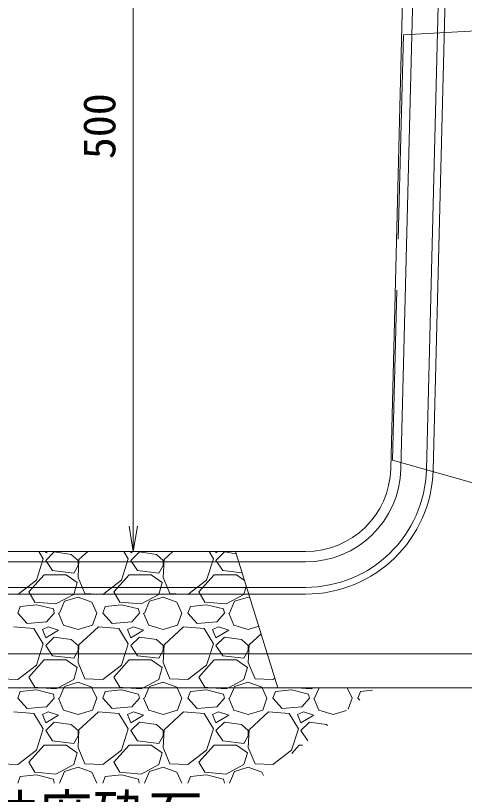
# Model space of a CAD drawing. Units: millimetres at full size, sheet at 1:20; details may follow other scales. Extents: x 0 to 23340, y -4498 to 8520.
# Drawn here: x 12663.2 to 12927.1, y 4093.5 to 4551.2 of the extents above; entities that cross this region are included whole.
import ezdxf
from ezdxf.enums import TextEntityAlignment as Align

# ---------------------------------------------------------------- set-up
doc = ezdxf.new("R2010")
doc.units = ezdxf.units.MM
doc.header["$LTSCALE"] = 20
doc.linetypes.add('DASHED', pattern=[7.5, 6, -1.5])
for name, color, linetype, lineweight in [('HOLE', 7, 'DASHED', 13), ('KIJUN', 5, 'Continuous', 5), ('SUNPO', 3, 'Continuous', 13), ('ﾊｯﾁﾝｸﾞ', 7, 'Continuous', 5)]:
    doc.layers.add(name, color=color, linetype=linetype, lineweight=lineweight)
doc.styles.add('ＭＳ ゴシック', font='')
doc.styles.get('ＭＳ ゴシック').set_extended_font_data('MS Gothic')

# ---------------------------------------------------------------- blocks, each defined once
blk = doc.blocks.new('open_arrow')
at = {"color": 0, "linetype": 'Continuous', "lineweight": -2}
blk.add_lwpolyline([(7.5, 1.25), (0, 0), (7.5, -1.25)], dxfattribs=at)

msp = doc.modelspace()

# ---------------------------------------------------------------- linework, layer by layer
at = {"layer": 'HOLE'}
msp.add_lwpolyline([(12957.48, 4543.69), (12891.17, 4539.85), (12884.85, 4289.93), (12957.48, 4269.49)], dxfattribs=at)
msp.add_lwpolyline([(12592.48, 4236.2), (12792.48, 4236.2), (12817.48, 4156.2), (12567.48, 4156.2)], close=True, dxfattribs=at)
at = {"layer": 'KIJUN'}
for p, q in [((12917.61, 4635.88), (12908.71, 4284.3)), ((12551.24, 4236.2), (12833.73, 4236.2)), ((12551.24, 4230.2), (12833.73, 4230.2)), ((12833.73, 4215.2), (12551.24, 4215.2)), ((12833.73, 4211.2), (12551.24, 4211.2))]:
    msp.add_line(p, q, dxfattribs=at)
at = {"layer": 'KIJUN', "color": 7, "lineweight": 13}
for p, q in [((12833.73, 4236.2), (12551.24, 4236.2)), ((12427.48, 4176.2), (12957.48, 4176.2))]:
    msp.add_line(p, q, dxfattribs=at)
for points in [[(12501.25, 4284.93), (12492.48, 4631.2), (12519.48, 4696.2), (12517.48, 4736.2), (12481.48, 4756.2), (12477.48, 4846.2), (12430.48, 4846.2), (12427.48, 4843.2), (12427.48, 4176.2), (12447.48, 4156.2), (12937.48, 4156.2)], [(12937.48, 4156.2), (12957.48, 4176.2), (12957.48, 4843.2), (12954.48, 4846.2), (12907.48, 4846.2), (12903.48, 4756.2), (12867.48, 4736.2), (12865.48, 4696.2), (12892.48, 4631.2), (12883.72, 4284.93)]]:
    msp.add_lwpolyline(points, dxfattribs=at)
at = {"layer": 'KIJUN'}
for points in [[(12883.72, 4284.93), (12892.48, 4631.2), (12865.48, 4696.2), (12865.74, 4701.23), (12892.36, 4696.66), (12917.61, 4635.88)], [(12889.72, 4284.78), (12898.52, 4632.32), (12872.48, 4695), (12892.24, 4686.53), (12913.59, 4635.13), (12904.71, 4284.4)]]:
    msp.add_lwpolyline(points, dxfattribs=at)
at = {"layer": 'KIJUN', "color": 7, "lineweight": 13}
msp.add_lwpolyline([(12957.48, 4656.2), (12957.48, 4176.2), (12937.48, 4156.2), (12447.48, 4156.2), (12427.48, 4176.2), (12427.48, 4656.2), (12227.48, 4656.2), (12227.48, 3956.2), (13157.48, 3956.2), (13157.48, 4656.2)], close=True, dxfattribs=at)
msp.add_arc((12833.73, 4286.2), 50, 270, 358.5498, dxfattribs=at)
at = {"layer": 'KIJUN'}
for radius in [50, 56, 71, 75]:
    msp.add_arc((12833.73, 4286.2), radius, 270, 358.5498, dxfattribs=at)
at = {"layer": 'SUNPO'}
for p, q in [((12732.42, 4736.2), (12732.42, 4236.2)), ((12732.42, 4236.2), (12742.48, 4236.2))]:
    msp.add_line(p, q, dxfattribs=at)
at = {"layer": 'ﾊｯﾁﾝｸﾞ'}
for p, q in [((12679.5, 4232), (12676.94, 4236.2)), ((12680.72, 4236.2), (12681, 4235.5)), ((12681, 4235.5), (12682.16, 4236.2)), ((12686, 4236), (12681, 4231)), ((12696, 4234.5), (12686, 4236)), ((12700, 4231), (12696, 4234.5)), ((12705.64, 4236.2), (12700.5, 4231.5)), ((12729.5, 4232), (12726.94, 4236.2)), ((12730.72, 4236.2), (12731, 4235.5)), ((12731, 4235.5), (12732.16, 4236.2)), ((12736, 4236), (12731, 4231)), ((12746, 4234.5), (12736, 4236)), ((12750, 4231), (12746, 4234.5)), ((12755.64, 4236.2), (12750.5, 4231.5)), ((12779.5, 4232), (12776.94, 4236.2)), ((12780.72, 4236.2), (12781, 4235.5)), ((12781, 4235.5), (12782.16, 4236.2)), ((12786, 4236), (12781, 4231)), ((12792.87, 4234.97), (12786, 4236)), ((12675.5, 4219.5), (12679.5, 4232)), ((12681, 4231), (12685, 4225)), ((12700.5, 4231.5), (12700, 4221)), ((12700, 4228), (12700, 4231)), ((12725.5, 4219.5), (12729.5, 4232)), ((12731, 4231), (12735, 4225)), ((12750.5, 4231.5), (12750, 4221)), ((12750, 4228), (12750, 4231)), ((12775.5, 4219.5), (12779.5, 4232)), ((12781, 4231), (12785, 4225)), ((12685, 4225), (12697.5, 4223.5)), ((12697.5, 4223.5), (12700, 4228)), ((12735, 4225), (12747.5, 4223.5)), ((12747.5, 4223.5), (12750, 4228)), ((12785, 4225), (12796.41, 4223.63)), ((12671, 4212.5), (12680, 4222.5)), ((12680, 4222.5), (12693, 4222.5)), ((12693, 4222.5), (12699.5, 4218)), ((12700, 4221), (12704, 4211.5)), ((12721, 4212.5), (12730, 4222.5)), ((12730, 4222.5), (12743, 4222.5)), ((12743, 4222.5), (12749.5, 4218)), ((12750, 4221), (12754, 4211.5)), ((12771, 4212.5), (12780, 4222.5)), ((12780, 4222.5), (12793, 4222.5)), ((12793, 4222.5), (12797.8, 4219.17)), ((12664.5, 4211), (12675.5, 4219.5)), ((12699.5, 4218), (12697.5, 4211)), ((12714.5, 4211), (12725.5, 4219.5)), ((12749.5, 4218), (12747.5, 4211)), ((12764.5, 4211), (12775.5, 4219.5)), ((12798.87, 4215.78), (12797.5, 4211)), ((12654, 4211.5), (12664.5, 4211)), ((12674.5, 4206.5), (12671, 4212.5)), ((12697.5, 4211), (12687, 4205.5)), ((12704, 4211.5), (12714.5, 4211)), ((12724.5, 4206.5), (12721, 4212.5)), ((12747.5, 4211), (12737, 4205.5)), ((12754, 4211.5), (12764.5, 4211)), ((12774.5, 4206.5), (12771, 4212.5)), ((12797.5, 4211), (12787, 4205.5)), ((12687, 4205.5), (12674.5, 4206.5)), ((12689, 4200), (12692, 4207)), ((12692, 4207), (12700, 4209.5)), ((12700, 4209.5), (12708, 4206.5)), ((12708, 4206.5), (12711, 4200)), ((12737, 4205.5), (12724.5, 4206.5)), ((12739, 4200), (12742, 4207)), ((12742, 4207), (12750, 4209.5)), ((12750, 4209.5), (12758, 4206.5)), ((12758, 4206.5), (12761, 4200)), ((12787, 4205.5), (12774.5, 4206.5)), ((12789, 4200), (12792, 4207)), ((12792, 4207), (12800, 4209.5)), ((12800, 4209.5), (12800.94, 4209.15)), ((12664.5, 4200), (12666, 4204)), ((12675.5, 4205), (12666, 4204)), ((12685.5, 4202.5), (12675.5, 4205)), ((12686, 4200), (12685.5, 4202.5)), ((12714.5, 4200), (12716, 4204)), ((12725.5, 4205), (12716, 4204)), ((12735.5, 4202.5), (12725.5, 4205)), ((12736, 4200), (12735.5, 4202.5)), ((12764.5, 4200), (12766, 4204)), ((12775.5, 4205), (12766, 4204)), ((12785.5, 4202.5), (12775.5, 4205)), ((12786, 4200), (12785.5, 4202.5)), ((12670, 4194), (12664.5, 4200)), ((12686, 4200), (12681.5, 4195)), ((12688.5, 4200), (12691.5, 4193)), ((12708.5, 4193), (12711, 4200)), ((12720, 4194), (12714.5, 4200)), ((12736, 4200), (12731.5, 4195)), ((12738.5, 4200), (12741.5, 4193)), ((12758.5, 4193), (12761, 4200)), ((12770, 4194), (12764.5, 4200)), ((12786, 4200), (12781.5, 4195)), ((12788.5, 4200), (12791.5, 4193)), ((12681.5, 4195), (12670, 4194)), ((12691.5, 4193), (12700, 4190.5)), ((12700, 4190.5), (12708.5, 4193)), ((12731.5, 4195), (12720, 4194)), ((12741.5, 4193), (12750, 4190.5)), ((12750, 4190.5), (12758.5, 4193)), ((12781.5, 4195), (12770, 4194)), ((12791.5, 4193), (12800, 4190.5)), ((12674, 4191), (12662, 4192)), ((12679.5, 4182), (12674, 4191)), ((12682.5, 4192), (12679, 4190.5)), ((12679, 4190.5), (12681, 4185.5)), ((12681, 4185.5), (12688.5, 4190)), ((12688.5, 4190), (12682.5, 4192)), ((12712, 4192), (12700.5, 4181.5)), ((12724, 4191), (12712, 4192)), ((12729.5, 4182), (12724, 4191)), ((12732.5, 4192), (12729, 4190.5)), ((12729, 4190.5), (12731, 4185.5)), ((12731, 4185.5), (12738.5, 4190)), ((12738.5, 4190), (12732.5, 4192)), ((12762, 4192), (12750.5, 4181.5)), ((12774, 4191), (12762, 4192)), ((12779.5, 4182), (12774, 4191)), ((12782.5, 4192), (12779, 4190.5)), ((12779, 4190.5), (12781, 4185.5)), ((12781, 4185.5), (12788.5, 4190)), ((12788.5, 4190), (12782.5, 4192)), ((12800, 4190.5), (12806.2, 4192.32)), ((12686, 4186), (12681, 4181)), ((12696, 4184.5), (12686, 4186)), ((12700, 4181), (12696, 4184.5)), ((12736, 4186), (12731, 4181)), ((12746, 4184.5), (12736, 4186)), ((12750, 4181), (12746, 4184.5)), ((12786, 4186), (12781, 4181)), ((12796, 4184.5), (12786, 4186)), ((12800, 4181), (12796, 4184.5)), ((12807.56, 4187.95), (12800.5, 4181.5)), ((12675.5, 4169.5), (12679.5, 4182)), ((12681, 4181), (12685, 4175)), ((12700.5, 4181.5), (12700, 4171)), ((12700, 4178), (12700, 4181)), ((12725.5, 4169.5), (12729.5, 4182)), ((12731, 4181), (12735, 4175)), ((12750.5, 4181.5), (12750, 4171)), ((12750, 4178), (12750, 4181)), ((12775.5, 4169.5), (12779.5, 4182)), ((12781, 4181), (12785, 4175)), ((12800.5, 4181.5), (12800, 4171)), ((12800, 4178), (12800, 4181)), ((12685, 4175), (12697.5, 4173.5)), ((12697.5, 4173.5), (12700, 4178)), ((12735, 4175), (12747.5, 4173.5)), ((12747.5, 4173.5), (12750, 4178)), ((12785, 4175), (12797.5, 4173.5)), ((12797.5, 4173.5), (12800, 4178)), ((12671, 4162.5), (12680, 4172.5)), ((12680, 4172.5), (12693, 4172.5)), ((12693, 4172.5), (12699.5, 4168)), ((12700, 4171), (12704, 4161.5)), ((12721, 4162.5), (12730, 4172.5)), ((12730, 4172.5), (12743, 4172.5)), ((12743, 4172.5), (12749.5, 4168)), ((12750, 4171), (12754, 4161.5)), ((12771, 4162.5), (12780, 4172.5)), ((12780, 4172.5), (12793, 4172.5)), ((12793, 4172.5), (12799.5, 4168)), ((12800, 4171), (12804, 4161.5)), ((12664.5, 4161), (12675.5, 4169.5)), ((12699.5, 4168), (12697.5, 4161)), ((12714.5, 4161), (12725.5, 4169.5)), ((12749.5, 4168), (12747.5, 4161)), ((12764.5, 4161), (12775.5, 4169.5)), ((12799.5, 4168), (12797.5, 4161)), ((12654, 4161.5), (12664.5, 4161)), ((12674.5, 4156.5), (12671, 4162.5)), ((12697.5, 4161), (12688.33, 4156.2)), ((12704, 4161.5), (12714.5, 4161)), ((12724.5, 4156.5), (12721, 4162.5)), ((12747.5, 4161), (12738.33, 4156.2)), ((12754, 4161.5), (12764.5, 4161)), ((12774.5, 4156.5), (12771, 4162.5)), ((12797.5, 4161), (12788.33, 4156.2)), ((12804, 4161.5), (12814.5, 4161)), ((12814.5, 4161), (12815.7, 4161.92)), ((12678.3, 4156.2), (12674.5, 4156.5)), ((12687, 4155.5), (12678.3, 4156.2)), ((12688.33, 4156.2), (12687, 4155.5)), ((12689, 4150), (12691.66, 4156.2)), ((12691.66, 4156.2), (12692, 4157)), ((12692, 4157), (12700, 4159.5)), ((12700, 4159.5), (12708, 4156.5)), ((12708, 4156.5), (12708.14, 4156.2)), ((12708.14, 4156.2), (12711, 4150)), ((12728.3, 4156.2), (12724.5, 4156.5)), ((12737, 4155.5), (12728.3, 4156.2)), ((12738.33, 4156.2), (12737, 4155.5)), ((12739, 4150), (12741.66, 4156.2)), ((12741.66, 4156.2), (12742, 4157)), ((12742, 4157), (12750, 4159.5)), ((12750, 4159.5), (12758, 4156.5)), ((12758, 4156.5), (12758.14, 4156.2)), ((12758.14, 4156.2), (12761, 4150)), ((12778.3, 4156.2), (12774.5, 4156.5)), ((12787, 4155.5), (12778.3, 4156.2)), ((12788.33, 4156.2), (12787, 4155.5)), ((12789, 4150), (12791.66, 4156.2)), ((12791.66, 4156.2), (12792, 4157)), ((12792, 4157), (12800, 4159.5)), ((12800, 4159.5), (12808, 4156.5)), ((12808, 4156.5), (12808.14, 4156.2)), ((12808.14, 4156.2), (12811, 4150)), ((12837, 4155.5), (12828.3, 4156.2)), ((12838.33, 4156.2), (12837, 4155.5)), ((12839, 4150), (12841.66, 4156.2)), ((12858.14, 4156.2), (12861, 4150)), ((12664.5, 4150), (12666, 4154)), ((12675.5, 4155), (12666, 4154)), ((12685.5, 4152.5), (12675.5, 4155)), ((12686, 4150), (12685.5, 4152.5)), ((12714.5, 4150), (12716, 4154)), ((12725.5, 4155), (12716, 4154)), ((12735.5, 4152.5), (12725.5, 4155)), ((12736, 4150), (12735.5, 4152.5)), ((12764.5, 4150), (12766, 4154)), ((12775.5, 4155), (12766, 4154)), ((12785.5, 4152.5), (12775.5, 4155)), ((12786, 4150), (12785.5, 4152.5)), ((12814.5, 4150), (12816, 4154)), ((12825.5, 4155), (12816, 4154)), ((12835.5, 4152.5), (12825.5, 4155)), ((12836, 4150), (12835.5, 4152.5)), ((12864.5, 4150), (12866, 4154)), ((12872.96, 4154.73), (12866, 4154)), ((12670, 4144), (12664.5, 4150)), ((12686, 4150), (12681.5, 4145)), ((12688.5, 4150), (12691.5, 4143)), ((12708.5, 4143), (12711, 4150)), ((12720, 4144), (12714.5, 4150)), ((12736, 4150), (12731.5, 4145)), ((12738.5, 4150), (12741.5, 4143)), ((12758.5, 4143), (12761, 4150)), ((12770, 4144), (12764.5, 4150)), ((12786, 4150), (12781.5, 4145)), ((12788.5, 4150), (12791.5, 4143)), ((12808.5, 4143), (12811, 4150)), ((12820, 4144), (12814.5, 4150)), ((12836, 4150), (12831.5, 4145)), ((12838.5, 4150), (12841.5, 4143)), ((12858.7, 4143.56), (12861, 4150)), ((12865.51, 4148.9), (12864.5, 4150)), ((12681.5, 4145), (12670, 4144)), ((12691.5, 4143), (12700, 4140.5)), ((12700, 4140.5), (12708.5, 4143)), ((12731.5, 4145), (12720, 4144)), ((12741.5, 4143), (12750, 4140.5)), ((12750, 4140.5), (12758.5, 4143)), ((12781.5, 4145), (12770, 4144)), ((12791.5, 4143), (12800, 4140.5)), ((12800, 4140.5), (12808.5, 4143)), ((12831.5, 4145), (12820, 4144)), ((12841.5, 4143), (12850, 4140.5)), ((12850, 4140.5), (12857.68, 4142.76)), ((12674, 4141), (12662, 4142)), ((12679.5, 4132), (12674, 4141)), ((12682.5, 4142), (12679, 4140.5)), ((12679, 4140.5), (12681, 4135.5)), ((12681, 4135.5), (12688.5, 4140)), ((12688.5, 4140), (12682.5, 4142)), ((12712, 4142), (12700.5, 4131.5)), ((12724, 4141), (12712, 4142)), ((12729.5, 4132), (12724, 4141)), ((12732.5, 4142), (12729, 4140.5)), ((12729, 4140.5), (12731, 4135.5)), ((12731, 4135.5), (12738.5, 4140)), ((12738.5, 4140), (12732.5, 4142)), ((12762, 4142), (12750.5, 4131.5)), ((12774, 4141), (12762, 4142)), ((12779.5, 4132), (12774, 4141)), ((12782.5, 4142), (12779, 4140.5)), ((12779, 4140.5), (12781, 4135.5)), ((12781, 4135.5), (12788.5, 4140)), ((12788.5, 4140), (12782.5, 4142)), ((12812, 4142), (12800.5, 4131.5)), ((12824, 4141), (12812, 4142)), ((12829.5, 4132), (12824, 4141)), ((12832.5, 4142), (12829, 4140.5)), ((12829, 4140.5), (12831, 4135.5)), ((12831, 4135.5), (12838.5, 4140)), ((12838.5, 4140), (12832.5, 4142)), ((12686, 4136), (12681, 4131)), ((12696, 4134.5), (12686, 4136)), ((12700, 4131), (12696, 4134.5)), ((12736, 4136), (12731, 4131)), ((12746, 4134.5), (12736, 4136)), ((12750, 4131), (12746, 4134.5)), ((12786, 4136), (12781, 4131)), ((12796, 4134.5), (12786, 4136)), ((12800, 4131), (12796, 4134.5)), ((12836, 4136), (12831, 4131)), ((12846, 4134.5), (12836, 4136)), ((12846.54, 4134.03), (12846, 4134.5)), ((12675.5, 4119.5), (12679.5, 4132)), ((12681, 4131), (12685, 4125)), ((12700.5, 4131.5), (12700, 4121)), ((12700, 4128), (12700, 4131)), ((12725.5, 4119.5), (12729.5, 4132)), ((12731, 4131), (12735, 4125)), ((12750.5, 4131.5), (12750, 4121)), ((12750, 4128), (12750, 4131)), ((12775.5, 4119.5), (12779.5, 4132)), ((12781, 4131), (12785, 4125)), ((12800.5, 4131.5), (12800, 4121)), ((12800, 4128), (12800, 4131)), ((12825.5, 4119.5), (12829.5, 4132)), ((12831, 4131), (12835, 4125)), ((12685, 4125), (12697.5, 4123.5)), ((12697.5, 4123.5), (12700, 4128)), ((12735, 4125), (12747.5, 4123.5)), ((12747.5, 4123.5), (12750, 4128)), ((12785, 4125), (12797.5, 4123.5)), ((12797.5, 4123.5), (12800, 4128)), ((12835, 4125), (12835.02, 4125)), ((12664.5, 4111), (12675.5, 4119.5)), ((12671, 4112.5), (12680, 4122.5)), ((12680, 4122.5), (12693, 4122.5)), ((12693, 4122.5), (12699.5, 4118)), ((12700, 4121), (12704, 4111.5)), ((12714.5, 4111), (12725.5, 4119.5)), ((12721, 4112.5), (12730, 4122.5)), ((12730, 4122.5), (12743, 4122.5)), ((12743, 4122.5), (12749.5, 4118)), ((12750, 4121), (12754, 4111.5)), ((12764.5, 4111), (12775.5, 4119.5)), ((12771, 4112.5), (12780, 4122.5)), ((12780, 4122.5), (12793, 4122.5)), ((12793, 4122.5), (12799.5, 4118)), ((12800, 4121), (12804, 4111.5)), ((12814.5, 4111), (12825.5, 4119.5)), ((12825.61, 4117.62), (12830, 4122.5)), ((12830, 4122.5), (12831.83, 4122.5)), ((12699.5, 4118), (12697.5, 4111)), ((12749.5, 4118), (12747.5, 4111)), ((12799.5, 4118), (12797.5, 4111)), ((12654, 4111.5), (12664.5, 4111)), ((12674.5, 4106.5), (12671, 4112.5)), ((12697.5, 4111), (12687, 4105.5)), ((12704, 4111.5), (12714.5, 4111)), ((12724.5, 4106.5), (12721, 4112.5)), ((12747.5, 4111), (12737, 4105.5)), ((12754, 4111.5), (12764.5, 4111)), ((12774.5, 4106.5), (12771, 4112.5)), ((12797.5, 4111), (12787, 4105.5)), ((12804, 4111.5), (12814.5, 4111)), ((12687, 4105.5), (12674.5, 4106.5)), ((12689.04, 4100.09), (12692, 4107)), ((12692, 4107), (12700, 4109.5)), ((12700, 4109.5), (12708, 4106.5)), ((12708, 4106.5), (12710.96, 4100.09)), ((12737, 4105.5), (12724.5, 4106.5)), ((12739.04, 4100.09), (12742, 4107)), ((12742, 4107), (12750, 4109.5)), ((12750, 4109.5), (12758, 4106.5)), ((12758, 4106.5), (12760.96, 4100.09)), ((12787, 4105.5), (12774.5, 4106.5)), ((12789.04, 4100.09), (12792, 4107)), ((12792, 4107), (12800, 4109.5)), ((12800, 4109.5), (12808, 4106.5)), ((12808, 4106.5), (12808.91, 4104.53)), ((12664.54, 4100.09), (12666, 4104)), ((12675.5, 4105), (12666, 4104)), ((12685.5, 4102.5), (12675.5, 4105)), ((12685.98, 4100.09), (12685.5, 4102.5)), ((12714.54, 4100.09), (12716, 4104)), ((12725.5, 4105), (12716, 4104)), ((12735.5, 4102.5), (12725.5, 4105)), ((12735.98, 4100.09), (12735.5, 4102.5)), ((12764.54, 4100.09), (12766, 4104)), ((12775.5, 4105), (12766, 4104)), ((12785.5, 4102.5), (12775.5, 4105)), ((12785.98, 4100.09), (12785.5, 4102.5))]:
    msp.add_line(p, q, dxfattribs=at)

# ---------------------------------------------------------------- block references
at = {"layer": 'SUNPO', "xscale": 2, "yscale": 2, "rotation": 90}
msp.add_blockref('open_arrow', (12732.42, 4236.2), dxfattribs=at)

# ---------------------------------------------------------------- texts
at = {"layer": 'SUNPO', "style": 'ＭＳ ゴシック'}
msp.add_text('500', height=18.99, rotation=90, dxfattribs=at).set_placement((12712.42, 4486.2), align=Align.MIDDLE_CENTER)
msp.add_text('単粒度砕石', height=23.74, dxfattribs=at).set_placement((12611.55, 4093.22), align=Align.TOP_LEFT)

doc.saveas('drawing.dxf')
